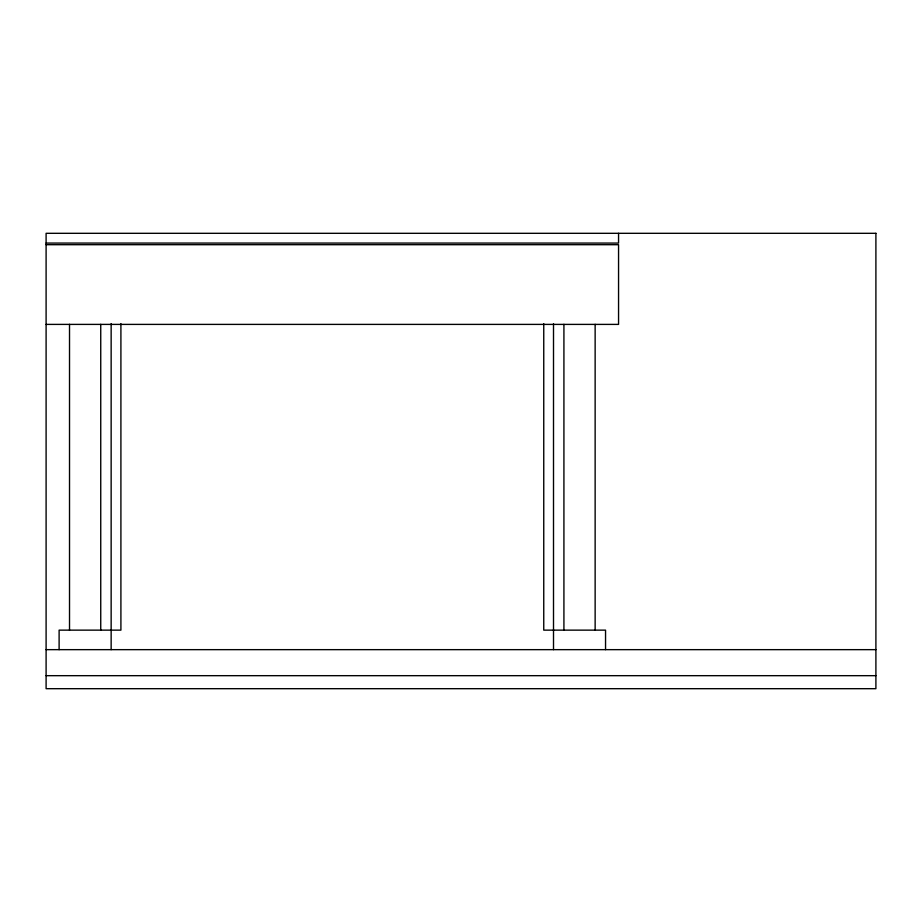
<?xml version="1.0" encoding="UTF-8"?>
<svg xmlns="http://www.w3.org/2000/svg" width="922" height="922" viewBox="0 0 922 922"><rect width="100%" height="100%" fill="white"/><g stroke="black" fill="none" stroke-linecap="round" stroke-linejoin="round"><path stroke-width="1.38" d="M46.1 243.074L618.558 243.074L618.558 233.312M46.1 244.699L618.558 244.699L618.558 324.394L46.1 324.394M46.1 649.653L875.9 649.653M46.1 675.676L875.9 675.676M605.547 649.653L605.547 630.141L543.75 630.141L543.75 323.657M595.139 324.325L595.139 630.141M563.918 324.325L563.918 630.141M553.511 323.657L553.511 649.653M120.909 323.657L120.909 630.141L59.112 630.141L59.112 649.653M111.147 323.657L111.147 649.653M100.74 324.325L100.74 630.141M69.519 324.325L69.519 630.141M875.9 233.312L46.1 233.312L46.1 688.688L875.9 688.688L875.9 233.312"/></g></svg>
